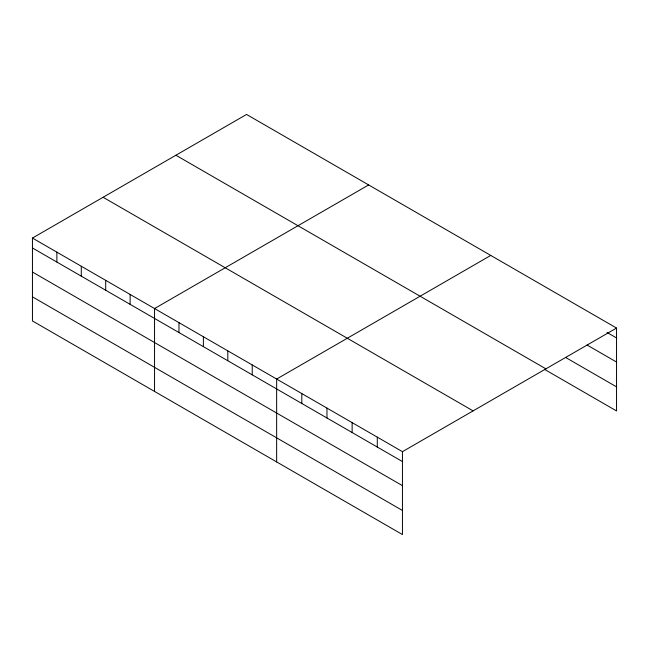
<?xml version="1.0" encoding="UTF-8"?>
<svg xmlns="http://www.w3.org/2000/svg" width="649" height="649" viewBox="0 0 649 649"><rect width="100%" height="100%" fill="white"/><g stroke="black" fill="none" stroke-linecap="round" stroke-linejoin="round"><path stroke-width="0.97" d="M402.445 485.655L402.445 451.672L32.45 238.053L32.45 320.939L402.445 534.557L402.445 485.655L32.45 272.045M544.543 369.37L616.55 410.947L616.55 328.061L246.555 114.443L32.45 238.053M368.648 184.941L154.551 308.551L154.551 391.436M490.749 255.43L276.652 379.04L276.652 461.926M402.445 451.672L616.55 328.061M607.01 332.45L616.55 337.967M587.053 345.017L616.55 362.045M566.228 357.81L616.55 386.861M175.895 155.233L545.898 368.851M103.102 197.264L473.105 410.882M32.45 247.959L402.445 461.577M32.45 296.853L402.445 510.471M377.288 437.142L377.288 447.047M352.131 422.621L352.131 432.518M326.966 408.091L326.966 417.997M301.809 393.57L301.809 403.467M252.226 364.941L252.226 374.846M227.807 350.841L227.807 360.747M203.388 336.742L203.388 346.647M178.97 322.642L178.97 332.548M130.133 294.451L130.133 304.349M105.706 280.352L105.706 290.249M81.287 266.252L81.287 276.158M56.869 252.153L56.869 262.058"/></g></svg>
